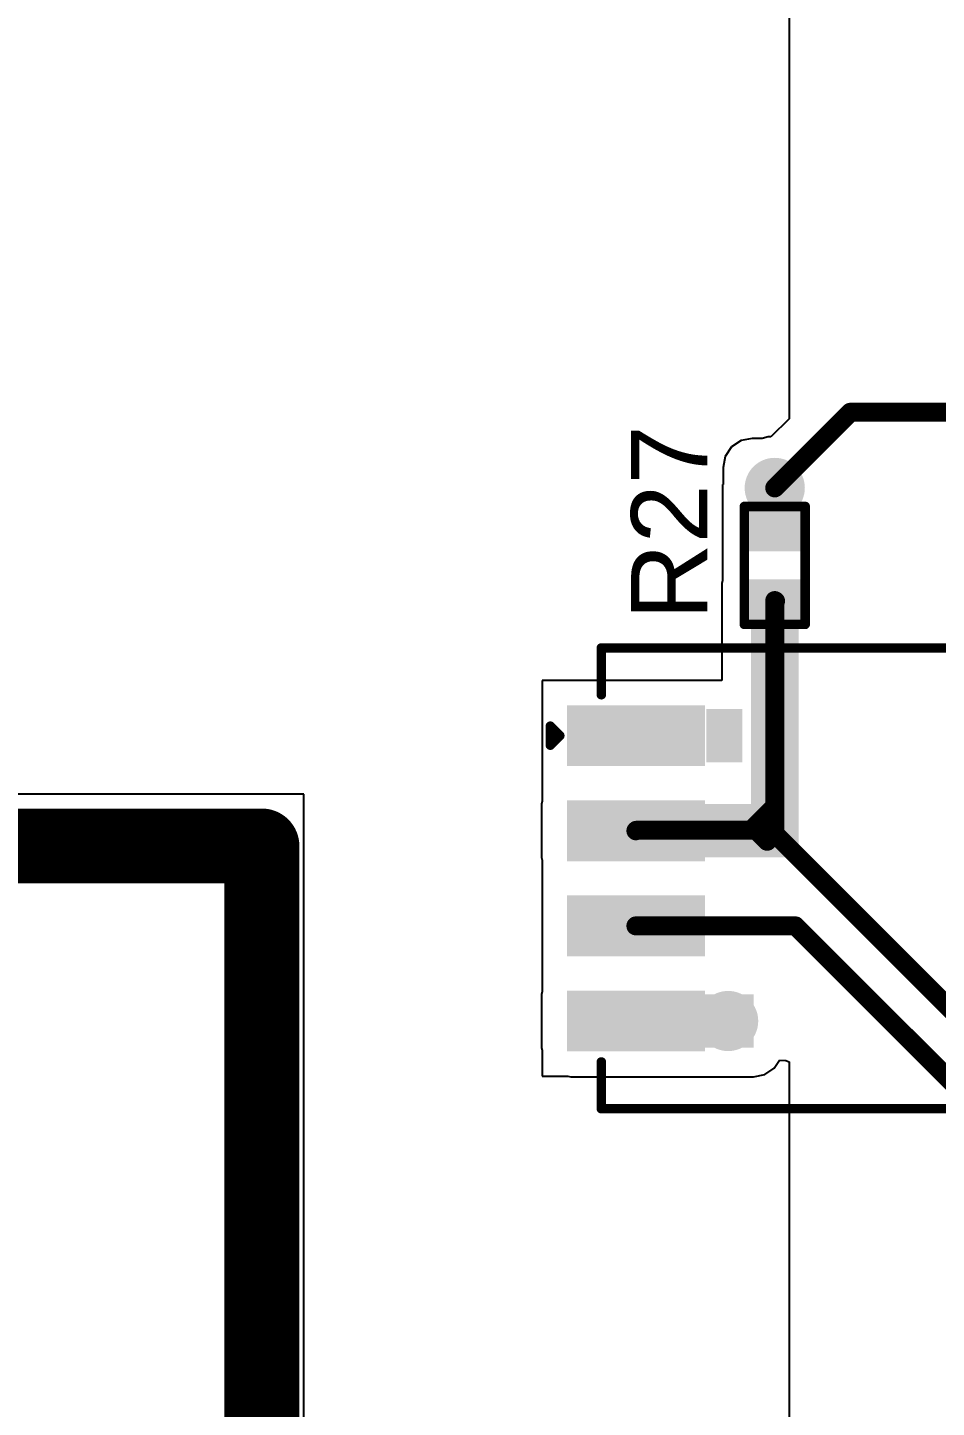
# Model space of a CAD drawing. Header units: millimetres. Extents: x -1.62 to 7.16, y -0.1 to 4.29.
# Drawn here: x 5.086 to 5.563, y 1.273 to 1.998 of the extents above; entities that cross this region are included whole.
import ezdxf

# ---------------------------------------------------------------- set-up
doc = ezdxf.new("R2010")
doc.units = ezdxf.units.MM
doc.header["$MEASUREMENT"] = 0
for name, color, linetype in [('BottomLayer', 5, 'Continuous'), ('BottomSolder', 6, 'Continuous'), ('Mechanical2', 216, 'Continuous'), ('TopLayer', 1, 'Continuous'), ('TopOverlay', 2, 'Continuous'), ('TopPaste', 8, 'Continuous'), ('TopSolder', 216, 'Continuous'), ('ViaHoleLayer', 16, 'Continuous')]:
    doc.layers.add(name, color=color, linetype=linetype)
doc.styles.add('Arial', font='', dxfattribs={"height": 0.2})
doc.styles.get('Arial').set_extended_font_data('Arial')

# ---------------------------------------------------------------- blocks, each defined once
blk = doc.blocks.new('XTSD01GLGEAG_79')
at = {"layer": 'TopLayer'}
for points in [[(-0.1074683, 0.089), (-0.1074683, 0.061), (-0.1759963, 0.061), (-0.1759963, 0.089)], [(0.1759963, 0.089), (0.1759963, 0.061), (0.1074683, 0.061), (0.1074683, 0.089)], [(-0.1074683, 0.039), (-0.1074683, 0.011), (-0.1759963, 0.011), (-0.1759963, 0.039)], [(0.1759963, 0.039), (0.1759963, 0.011), (0.1074683, 0.011), (0.1074683, 0.039)], [(-0.1074683, -0.011), (-0.1074683, -0.039), (-0.1759963, -0.039), (-0.1759963, -0.011)], [(0.1759963, -0.011), (0.1759963, -0.039), (0.1074683, -0.039), (0.1074683, -0.011)], [(-0.1074683, -0.061), (-0.1074683, -0.089), (-0.1759963, -0.089), (-0.1759963, -0.061)], [(0.1759963, -0.061), (0.1759963, -0.089), (0.1074683, -0.089), (0.1074683, -0.061)]]:
    blk.add_hatch(color=1, dxfattribs=at).paths.add_polyline_path(points)
at = {"layer": 'TopOverlay'}
blk.add_hatch(color=2, dxfattribs=at).paths.add_polyline_path([(-0.1047321, 0.06103), (-0.0857321, 0.06103), (-0.0857321, 0.08903), (-0.1047321, 0.08903)])
at = {"layer": 'TopPaste'}
for points in [[(-0.1074683, 0.089), (-0.1074683, 0.061), (-0.1759963, 0.061), (-0.1759963, 0.089)], [(0.1759963, 0.089), (0.1759963, 0.061), (0.1074683, 0.061), (0.1074683, 0.089)], [(-0.1074683, 0.039), (-0.1074683, 0.011), (-0.1759963, 0.011), (-0.1759963, 0.039)], [(0.1759963, 0.039), (0.1759963, 0.011), (0.1074683, 0.011), (0.1074683, 0.039)], [(-0.1074683, -0.011), (-0.1074683, -0.039), (-0.1759963, -0.039), (-0.1759963, -0.011)], [(0.1759963, -0.011), (0.1759963, -0.039), (0.1074683, -0.039), (0.1074683, -0.011)], [(-0.1074683, -0.061), (-0.1074683, -0.089), (-0.1759963, -0.089), (-0.1759963, -0.061)], [(0.1759963, -0.061), (0.1759963, -0.089), (0.1074683, -0.089), (0.1074683, -0.061)]]:
    blk.add_hatch(color=8, dxfattribs=at).paths.add_polyline_path(points)
at = {"layer": 'TopSolder'}
for points in [[(-0.1054683, 0.091), (-0.1054683, 0.059), (-0.1779963, 0.059), (-0.1779963, 0.091)], [(0.1779963, 0.091), (0.1779963, 0.059), (0.1054683, 0.059), (0.1054683, 0.091)], [(-0.1054683, 0.041), (-0.1054683, 0.009), (-0.1779963, 0.009), (-0.1779963, 0.041)], [(0.1779963, 0.041), (0.1779963, 0.009), (0.1054683, 0.009), (0.1054683, 0.041)], [(-0.1054683, -0.009), (-0.1054683, -0.041), (-0.1779963, -0.041), (-0.1779963, -0.009)], [(0.1779963, -0.009), (0.1779963, -0.041), (0.1054683, -0.041), (0.1054683, -0.009)], [(-0.1054683, -0.059), (-0.1054683, -0.091), (-0.1779963, -0.091), (-0.1779963, -0.059)], [(0.1779963, -0.059), (0.1779963, -0.091), (0.1054683, -0.091), (0.1054683, -0.059)]]:
    blk.add_hatch(color=216, dxfattribs=at).paths.add_polyline_path(points)
at = {"layer": 'TopOverlay', "const_width": 0.005}
for points in [[(-0.1599123, 0.0965), (-0.1599123, 0.12111)], [(-0.1599123, 0.12111), (0.1610477, 0.12111)], [(0.1610477, 0.0965), (0.1610477, 0.12111)], [(-0.1867323, 0.07), (-0.1867323, 0.08)], [(-0.1867323, 0.08), (-0.1817323, 0.075)], [(-0.1867323, 0.07), (-0.1817323, 0.075)], [(-0.1599123, -0.12111), (-0.1599123, -0.0965)], [(0.1610477, -0.12111), (0.1610477, -0.0965)], [(-0.1599123, -0.12111), (0.1610477, -0.12111)]]:
    blk.add_lwpolyline(points, dxfattribs=at)
at = {"layer": 'TopOverlay', "const_width": 0.0025}
for points in [[(-0.1611623, 0.12111, 1), (-0.1586623, 0.12111, 1)], [(-0.1611623, 0.12111, 1), (-0.1586623, 0.12111, 1)], [(0.1597977, 0.12111, 1), (0.1622977, 0.12111, 1)], [(0.1597977, 0.12111, 1), (0.1622977, 0.12111, 1)], [(-0.1611623, 0.0965, 1), (-0.1586623, 0.0965, 1)], [(0.1597977, 0.0965, 1), (0.1622977, 0.0965, 1)], [(-0.1879823, 0.08, 1), (-0.1854823, 0.08, 1)], [(-0.1879823, 0.08, 1), (-0.1854823, 0.08, 1)], [(-0.1829823, 0.075, 1), (-0.1804823, 0.075, 1)], [(-0.1829823, 0.075, 1), (-0.1804823, 0.075, 1)], [(-0.1879823, 0.07, 1), (-0.1854823, 0.07, 1)], [(-0.1879823, 0.07, 1), (-0.1854823, 0.07, 1)], [(-0.1611623, -0.0965, 1), (-0.1586623, -0.0965, 1)], [(0.1597977, -0.0965, 1), (0.1622977, -0.0965, 1)], [(-0.1611623, -0.12111, 1), (-0.1586623, -0.12111, 1)], [(-0.1611623, -0.12111, 1), (-0.1586623, -0.12111, 1)], [(0.1597977, -0.12111, 1), (0.1622977, -0.12111, 1)], [(0.1597977, -0.12111, 1), (0.1622977, -0.12111, 1)]]:
    blk.add_lwpolyline(points, format="xyb", close=True, dxfattribs=at)
blk = doc.blocks.new('R___0402_106')
at = {"layer": 'TopLayer'}
for points in [[(-0.0275, -0.0125), (-0.0275, 0.0125), (-0.0095, 0.0125), (-0.0095, -0.0125)], [(0.0095, -0.0125), (0.0095, 0.0125), (0.0275, 0.0125), (0.0275, -0.0125)]]:
    blk.add_hatch(color=1, dxfattribs=at).paths.add_polyline_path(points)
at = {"layer": 'TopPaste'}
for points in [[(-0.0275, -0.0125), (-0.0275, 0.0125), (-0.0095, 0.0125), (-0.0095, -0.0125)], [(0.0095, -0.0125), (0.0095, 0.0125), (0.0275, 0.0125), (0.0275, -0.0125)]]:
    blk.add_hatch(color=8, dxfattribs=at).paths.add_polyline_path(points)
at = {"layer": 'TopSolder'}
for points in [[(-0.0296654, -0.0146654), (-0.0296654, 0.0146654), (-0.0073346, 0.0146654), (-0.0073346, -0.0146654)], [(0.0073346, -0.0146654), (0.0073346, 0.0146654), (0.0296654, 0.0146654), (0.0296654, -0.0146654)]]:
    blk.add_hatch(color=216, dxfattribs=at).paths.add_polyline_path(points)
at = {"layer": 'TopOverlay'}
for points, const_width in [([(-0.031, 0.016), (-0.031, -0.016)], 0.005), ([(-0.031, 0.016), (0.031, 0.016)], 0.005), ([(0.031, 0.016), (0.031, -0.016)], 0.005), ([(-0.031, -0.016), (0.031, -0.016)], 0.005), ([(-0.032, -0.017), (0.032, -0.017)], 0.000127)]:
    blk.add_lwpolyline(points, dxfattribs=dict(at, const_width=const_width))
for points, const_width in [([(-0.03225, 0.016, 1), (-0.02975, 0.016, 1)], 0.0025), ([(-0.03225, 0.016, 1), (-0.02975, 0.016, 1)], 0.0025), ([(0.02975, 0.016, 1), (0.03225, 0.016, 1)], 0.0025), ([(0.02975, 0.016, 1), (0.03225, 0.016, 1)], 0.0025), ([(-0.03225, -0.016, 1), (-0.02975, -0.016, 1)], 0.0025), ([(-0.03225, -0.016, 1), (-0.02975, -0.016, 1)], 0.0025), ([(0.02975, -0.016, 1), (0.03225, -0.016, 1)], 0.0025), ([(0.02975, -0.016, 1), (0.03225, -0.016, 1)], 0.0025), ([(-0.0320317, -0.017, 1), (-0.0319683, -0.017, 1)], 6.35e-05), ([(0.0319683, -0.017, 1), (0.0320317, -0.017, 1)], 6.35e-05)]:
    blk.add_lwpolyline(points, format="xyb", close=True, dxfattribs=dict(at, const_width=const_width))

msp = doc.modelspace()

# ---------------------------------------------------------------- hatches: boundary and pattern name
at = {"layer": 'BottomLayer'}
h = msp.add_hatch(color=5, dxfattribs=at)
edge = h.paths.add_edge_path()
edge.add_arc((5.4784876, 1.7562363), 0.011811, 0, 360)
h = msp.add_hatch(color=5, dxfattribs=at)
edge = h.paths.add_edge_path()
edge.add_arc((5.454, 1.476), 0.011811, 0, 360)
at = {"layer": 'BottomSolder'}
h = msp.add_hatch(color=6, dxfattribs=at)
edge = h.paths.add_edge_path()
edge.add_arc((5.4784876, 1.7562363), 0.015811, 0, 360)
h = msp.add_hatch(color=6, dxfattribs=at)
edge = h.paths.add_edge_path()
edge.add_arc((5.454, 1.476), 0.015811, 0, 360)
at = {"layer": 'TopLayer'}
for points in [[(5.4903792, 1.725), (5.4903792, 1.7669428), (5.4666352, 1.7669428), (5.4666352, 1.725)], [(5.4903791, 1.734), (5.4903791, 1.7562362), (5.4666351, 1.7562362), (5.4666351, 1.734)], [(5.466, 1.562), (5.491, 1.562), (5.491, 1.706), (5.466, 1.706)], [(5.3712714, 1.562), (5.491, 1.562), (5.491, 1.59), (5.3712714, 1.59)], [(5.3712714, 1.462), (5.4673748, 1.462), (5.4673748, 1.49), (5.3712714, 1.49)]]:
    msp.add_hatch(color=1, dxfattribs=at).paths.add_polyline_path(points)
h = msp.add_hatch(color=1, dxfattribs=at)
edge = h.paths.add_edge_path()
edge.add_arc((5.4784876, 1.7562363), 0.011811, 0, 360)
h = msp.add_hatch(color=1, dxfattribs=at)
edge = h.paths.add_edge_path()
edge.add_arc((5.454, 1.476), 0.011811, 0, 360)
at = {"layer": 'TopSolder'}
h = msp.add_hatch(color=216, dxfattribs=at)
edge = h.paths.add_edge_path()
edge.add_arc((5.4784876, 1.7562363), 0.015811, 0, 360)
h = msp.add_hatch(color=216, dxfattribs=at)
edge = h.paths.add_edge_path()
edge.add_arc((5.454, 1.476), 0.015811, 0, 360)
at = {"layer": 'ViaHoleLayer'}
h = msp.add_hatch(color=16, dxfattribs=at)
edge = h.paths.add_edge_path()
edge.add_arc((5.4784876, 1.7562363), 0.0059055, 0, 360)
h = msp.add_hatch(color=16, dxfattribs=at)
edge = h.paths.add_edge_path()
edge.add_arc((5.454, 1.476), 0.0059055, 0, 360)

# ---------------------------------------------------------------- linework, layer by layer
at = {"layer": 'Mechanical2', "const_width": 0.03937}
for points in [[(0.4369998, 1.568), (5.2089999, 1.568)], [(5.2089999, 1.568), (5.209, -0.0550229)]]:
    msp.add_lwpolyline(points, dxfattribs=at)
at = {"layer": 'Mechanical2', "const_width": 0.019685}
msp.add_lwpolyline([(5.1991574, 1.568, 1), (5.2188424, 1.568, 1)], format="xyb", close=True, dxfattribs=at)
msp.add_lwpolyline([(5.1991574, 1.568, 1), (5.2188424, 1.568, 1)], format="xyb", close=True, dxfattribs=at)
at = {"layer": 'TopLayer'}
for p, q in [((5.486, 2.4246038), (5.486, 1.7925871)), ((5.486, 1.7925871), (5.4764602, 1.7830473)), ((5.4558208, 1.7777572), (5.4525055, 1.7727955)), ((5.4607825, 1.7810725), (5.4558208, 1.7777572)), ((5.4666352, 1.7822367), (5.4607825, 1.7810725)), ((5.4719326, 1.7822367), (5.4666352, 1.7822367)), ((5.4749579, 1.7830473), (5.4719326, 1.7822367)), ((5.4764602, 1.7830473), (5.4749579, 1.7830473)), ((5.4525055, 1.7727955), (5.4513413, 1.7669428)), ((5.4513413, 1.7669428), (5.4513413, 1.758)), ((5.4513413, 1.758), (5.451, 1.758)), ((5.451, 1.758), (5.451, 1.7074775)), ((5.451, 1.7074775), (5.4507061, 1.706)), ((5.4507061, 1.706), (5.4507061, 1.655)), ((5.4507061, 1.655), (5.3562714, 1.655)), ((5.3562714, 1.655), (5.3562714, 1.5914775)), ((5.231, 1.5951939), (4.1711939, 1.5951939)), ((5.231, 0.574559), (5.231, 1.5951939)), ((5.3562714, 1.5914775), (5.3559775, 1.59)), ((5.3559775, 1.59), (5.3559775, 1.562)), ((5.3559775, 1.562), (5.3562714, 1.5605225)), ((5.3562714, 1.5605225), (5.3562714, 1.547)), ((5.3562714, 1.547), (5.3562714, 1.4914775)), ((5.3562714, 1.4914775), (5.3559775, 1.49)), ((5.3559775, 1.49), (5.3559775, 1.462)), ((5.3559775, 1.462), (5.3562714, 1.4605225)), ((5.3562714, 1.4605225), (5.3562714, 1.447)), ((5.4732276, 1.4478703), (5.4781893, 1.4511856)), ((5.4781893, 1.4511856), (5.4809999, 1.455392)), ((5.4809999, 1.455392), (5.4842371, 1.4551826)), ((5.4842371, 1.4551826), (5.4859999, 1.4545603)), ((5.4859999, 1.4545603), (5.4859999, 1.0313918)), ((5.3562714, 1.447), (5.3697939, 1.447)), ((5.3697939, 1.447), (5.3712714, 1.4467061)), ((5.3712714, 1.4467061), (5.4673749, 1.4467061)), ((5.4673749, 1.4467061), (5.4732276, 1.4478703))]:
    msp.add_line(p, q, dxfattribs=at)
at = {"layer": 'TopLayer', "const_width": 0.01}
for points in [[(5.4784876, 1.7562363), (5.5182513, 1.796)], [(5.5182513, 1.796), (5.6554292, 1.796)], [(5.4785, 1.634), (5.4785, 1.697)], [(5.4785, 1.697), (5.47875, 1.69675)], [(5.47875, 1.69675), (5.478906, 1.69675)], [(5.4785, 1.58875), (5.4785, 1.634)], [(5.4673749, 1.5776249), (5.4785, 1.58875)], [(5.4785, 1.5745), (5.4785, 1.58875)], [(5.4055354, 1.576), (5.4057854, 1.57625)], [(5.4057854, 1.57625), (5.466, 1.57625)], [(5.466, 1.57625), (5.4673749, 1.5776249)], [(5.4673749, 1.5776249), (5.4744999, 1.5704999)], [(5.4785, 1.5745), (5.486, 1.567)], [(5.486, 1.567), (5.4860004, 1.567)], [(5.4860004, 1.567), (5.6231102, 1.4298902)], [(5.4055354, 1.526), (5.4893442, 1.526)], [(5.4893442, 1.526), (5.6213442, 1.394)]]:
    msp.add_lwpolyline(points, dxfattribs=at)
at = {"layer": 'TopLayer', "const_width": 0.005}
for points in [[(5.5157513, 1.796, 1), (5.5207513, 1.796, 1)], [(5.5157513, 1.796, 1), (5.5207513, 1.796, 1)], [(5.4759876, 1.7562363, 1), (5.4809876, 1.7562363, 1)], [(5.476, 1.697, 1), (5.481, 1.697, 1)], [(5.476, 1.697, 1), (5.481, 1.697, 1)], [(5.47625, 1.69675, 1), (5.48125, 1.69675, 1)], [(5.47625, 1.69675, 1), (5.48125, 1.69675, 1)], [(5.476406, 1.69675, 1), (5.481406, 1.69675, 1)], [(5.476, 1.634, 1), (5.481, 1.634, 1)], [(5.476, 1.634, 1), (5.481, 1.634, 1)], [(5.476, 1.58875, 1), (5.481, 1.58875, 1)], [(5.476, 1.58875, 1), (5.481, 1.58875, 1)], [(5.476, 1.58875, 1), (5.481, 1.58875, 1)], [(5.4032854, 1.57625, 1), (5.4082854, 1.57625, 1)], [(5.4032854, 1.57625, 1), (5.4082854, 1.57625, 1)], [(5.4635, 1.57625, 1), (5.4685, 1.57625, 1)], [(5.4635, 1.57625, 1), (5.4685, 1.57625, 1)], [(5.4648749, 1.5776249, 1), (5.4698749, 1.5776249, 1)], [(5.4648749, 1.5776249, 1), (5.4698749, 1.5776249, 1)], [(5.4648749, 1.5776249, 1), (5.4698749, 1.5776249, 1)], [(5.4030354, 1.576, 1), (5.4080354, 1.576, 1)], [(5.4719999, 1.5704999, 1), (5.4769999, 1.5704999, 1)], [(5.476, 1.5745, 1), (5.481, 1.5745, 1)], [(5.476, 1.5745, 1), (5.481, 1.5745, 1)], [(5.4835, 1.567, 1), (5.4885, 1.567, 1)], [(5.4835, 1.567, 1), (5.4885, 1.567, 1)], [(5.4835004, 1.567, 1), (5.4885004, 1.567, 1)], [(5.4835004, 1.567, 1), (5.4885004, 1.567, 1)], [(5.4030354, 1.526, 1), (5.4080354, 1.526, 1)], [(5.4868442, 1.526, 1), (5.4918442, 1.526, 1)], [(5.4868442, 1.526, 1), (5.4918442, 1.526, 1)]]:
    msp.add_lwpolyline(points, format="xyb", close=True, dxfattribs=at)

# ---------------------------------------------------------------- block references
at = {"rotation": 90}
msp.add_blockref('R___0402_106', (5.4785, 1.7155), dxfattribs=at)
msp.add_blockref('XTSD01GLGEAG_79', (5.5472677, 1.551))

# ---------------------------------------------------------------- texts
at = {"layer": 'TopOverlay', "style": 'Arial'}
msp.add_text('R27', height=0.04, rotation=90, dxfattribs=at).set_placement((5.4429935, 1.6866839))

doc.saveas('drawing.dxf')
